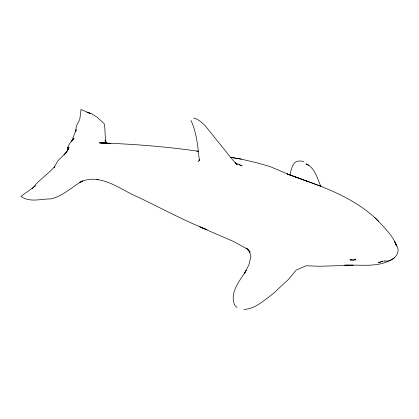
<?xml version="1.0" encoding="UTF-8"?>
<svg xmlns="http://www.w3.org/2000/svg" width="419" height="419" viewBox="0 0 419 419"><rect width="100%" height="100%" fill="white"/><g stroke="black" fill="none" stroke-linecap="round" stroke-linejoin="round"><path stroke-width="0.63" d="M67.527 150.761L68.072 147.2L67.527 150.683L67.527 149.635L67.05 151.338M75.739 131.247L76.242 126.418L79.814 119.206L81.024 109.532L90.127 113.329L87.032 112.397M75.87 131.398L76.143 129.68L71.591 141.376M289.953 175.163L291.189 169.643L292.577 165.657L294.667 162.656C297.244 160.781 300.926 160.357 303.765 161.891M67.433 150.803L69.062 147.509L67.449 150.646L63.976 155.009L66.888 151.903L57.707 160.933L54.145 167.485L54.852 166.364C47.855 174.503 38.428 180.16 32.116 188.932M198.218 161.802L199.35 159.917M72.094 141.025L74.1 138.134C71.02 141.653 67.077 145.65 67.438 150.725M355.527 258.932C354.668 260.513 352.442 261.027 350.933 260.094M394.379 257.758C380.473 268.223 360.921 264.478 344.8 265.18M35.715 185.69L20.95 196.385C29.665 202.838 40.952 198.8 50.783 198.931C63.101 196.129 71.89 186.947 82.533 180.835L79.521 182.71C85.198 179.316 91.751 178.646 98.146 179.61L96.873 179.641M382.599 261.163L378.289 262.65L383.217 261.388M384.773 261.147C393.462 261.859 402.397 252.233 395.761 244.439L396.673 246.063C393.195 236.248 385.454 228.91 378.614 221.358C353.877 196.343 319.21 185.601 286.973 173.895L321.158 186.35M383.893 260.99L385.192 260.812M350.755 259.471L355.134 259.555L356.019 260.031L355.087 259.298M243.806 309.468C255.161 308.944 264.148 300.339 272.811 293.929L288.471 279.442L296.207 270.077L306.189 265.751L319.147 266.264L353.154 265.264L344.764 265.159M97.323 179.631C112.365 181.568 124.925 191.792 138.726 197.443C161.435 208.233 183.559 220.436 206.965 229.659M103.692 143.104L100.618 142.769L110.909 143.408L99.193 142.874C131.823 143.947 164.442 146.446 196.773 151.055L198.69 151.353M241.423 159.147L230.403 157.308L241.423 159.147L257.727 163.022L270.155 166.594L288.775 174.508L306.855 181.165M196.773 151.055L198.653 151.348M193.678 118.032L196.129 118.697L200.371 121.348L204.776 125.255L233.268 160.603L237.233 164.877L235.326 163.3M86.99 112.35L91.159 113.491L97.135 117.226L104.142 123.605C105.64 130.1 104.467 136.856 106.337 143.293M106.374 143.424L104.19 142.701L106.452 143.623M239.092 164.772L242.177 165.872L234.97 162.771M206.97 229.633L199.858 226.92L233.902 241.637L247.456 249.164L250.148 252.118L248.017 249.342L246.671 248.284M308.992 165.416L305.901 163.845C314.774 167.312 317.214 178.143 320.645 186.015M237.06 307.342L235.153 305.87C228.612 293.216 239.993 280.578 246.225 270.428L244.272 273.649L248.912 264.803L250.934 256.386L249.52 251.709M374.586 217.403L378.614 221.358M107.196 143.691L106.028 142.528L105.043 140.009L106.253 143.298M246.173 248.032L249.755 252.133M190.985 120.463C196.867 133.095 197.82 146.996 199.381 160.603L199.381 159.393M350.939 259.586L349.98 260.058L350.939 259.586M395.662 243.539L394.682 241.564L396.295 244.937L395.662 243.539"/></g></svg>
